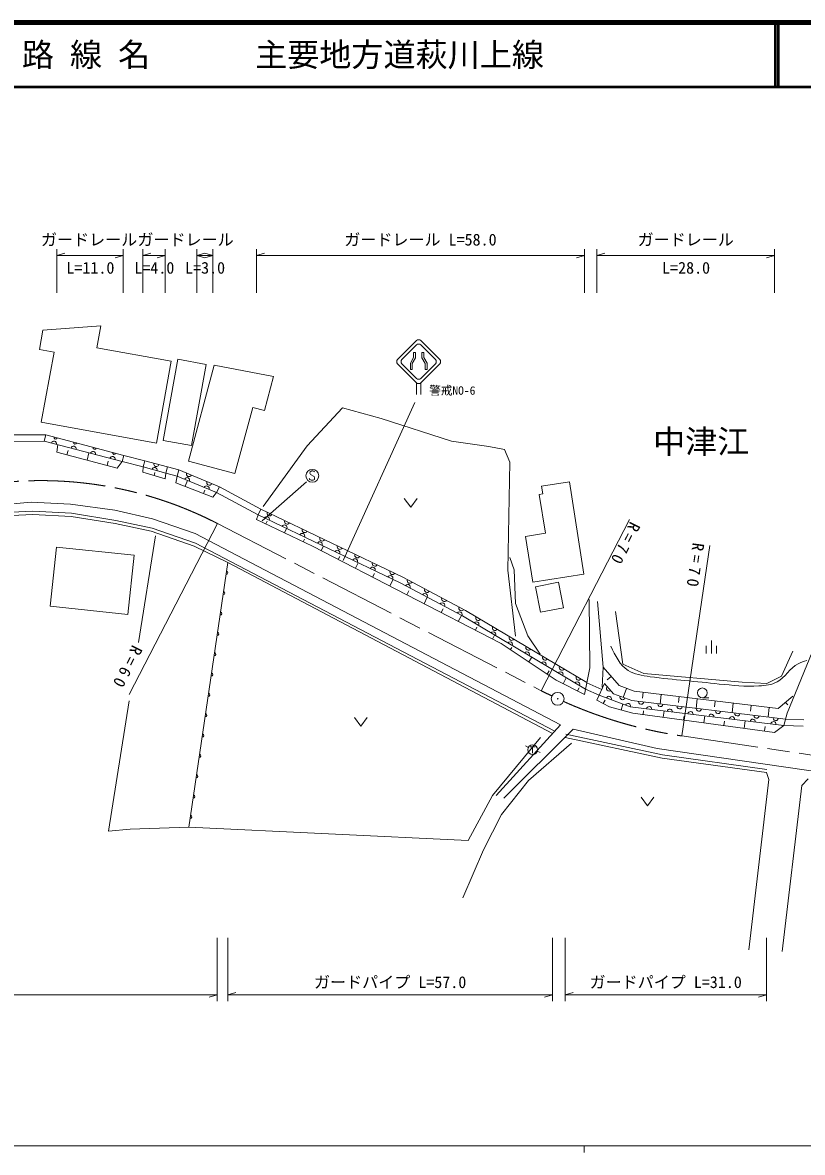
# Model space of a CAD drawing. Units: millimetres, scale not verified. Extents: x 40000 to 680000, y 20000 to 380000.
# Drawn here: x 180490 to 302022, y 204000 to 380000 of the extents above; entities that cross this region are included whole.
import ezdxf
from ezdxf.enums import TextEntityAlignment as Align

# ---------------------------------------------------------------- set-up
doc = ezdxf.new("R2010")
doc.units = ezdxf.units.MM
doc.header["$LTSCALE"] = 1000
doc.linetypes.add('CHAIN', pattern=[18.5, 12, -1.5, 3.5, -1.5])
for name, color, linetype, lineweight in [('M-BGD', 7, 'Continuous', 13), ('M-BMK', 2, 'CHAIN', 13), ('M-BMK-SRVR', 3, 'Continuous', 13), ('M-STR-HTXT', 7, 'Continuous', 13), ('M-STR-STRC', 7, 'Continuous', 13), ('M-TTL', 2, 'Continuous', 140), ('M-TTL-BAND', 7, 'Continuous', 13), ('M-TTL-LINE', 7, 'Continuous', 50)]:
    doc.layers.add(name, color=color, linetype=linetype, lineweight=lineweight)
doc.layers.add('M-BMK-HTXT', color=7, linetype='Continuous')
doc.layers.add('M-TTL-TXT', color=7, linetype='Continuous')
doc.styles.add('ＭＳ ゴシック', font='')
doc.styles.get('ＭＳ ゴシック').set_extended_font_data('MS Gothic')

msp = doc.modelspace()

# ---------------------------------------------------------------- linework, layer by layer
at = {"layer": 'M-BGD'}
for p, q in [((183645, 332066), (192694, 332743)), ((192077, 329340), (192694, 332743)), ((183105, 329084), (183645, 332066)), ((192077, 329340), (203646, 327242)), ((183105, 329084), (185386, 328670)), ((183406, 317752), (185386, 328670)), ((204678, 327552), (202374, 314907)), ((209093, 326748), (204678, 327552)), ((203646, 327242), (201336, 314500)), ((210368, 326649), (206349, 311700)), ((206790, 314102), (209093, 326748)), ((219619, 324879), (210368, 326649)), ((218190, 319565), (219619, 324879)), ((213583, 309755), (216353, 320058)), ((216353, 320058), (218190, 319565)), ((224821, 314052), (230344, 319994)), ((230344, 319994), (236356, 318317)), ((201336, 314500), (183406, 317752)), ((236356, 318317), (247331, 314821)), ((184130, 315805), (175118, 315748)), ((184121, 315771), (183867, 314803)), ((184121, 315771), (196269, 312579)), ((175124, 314748), (183867, 314803)), ((183867, 314803), (196015, 311612)), ((185963, 314253), (185834, 313100)), ((187402, 312683), (187580, 313351)), ((202374, 314907), (206790, 314102)), ((217970, 304615), (224821, 314052)), ((247331, 314821), (253133, 313983)), ((253133, 313983), (255580, 313493)), ((255580, 313493), (256419, 311536)), ((185834, 313100), (195238, 310596)), ((190536, 311848), (190836, 312972)), ((193671, 311014), (193852, 311694)), ((195238, 310596), (196015, 311612)), ((196269, 312579), (196015, 311612)), ((196015, 311612), (199290, 310779)), ((196269, 312579), (199536, 311748)), ((199556, 311743), (199290, 310779)), ((199556, 311743), (203080, 310772)), ((206349, 311700), (213583, 309755)), ((256419, 311536), (256139, 294688)), ((199290, 310779), (199245, 309957)), ((199245, 309957), (202695, 308910)), ((199290, 310779), (202815, 309807)), ((200970, 309433), (201118, 309922)), ((202695, 308910), (202815, 309807)), ((203057, 310778), (202815, 309807)), ((202815, 309807), (204591, 309363)), ((203057, 310778), (204834, 310334)), ((204834, 310334), (204591, 309363)), ((204837, 310345), (211171, 307668)), ((204591, 309363), (204381, 308322)), ((204381, 308322), (210131, 306073)), ((204591, 309363), (210697, 306782)), ((205819, 307760), (206183, 308691)), ((261373, 307796), (265700, 308478)), ((265700, 308478), (267972, 294066)), ((208693, 306635), (208894, 307147)), ((210131, 306073), (210697, 306782)), ((211169, 307664), (210697, 306782)), ((210697, 306782), (217183, 303313)), ((217615, 304216), (211169, 307664)), ((261563, 306594), (261017, 306508)), ((261971, 300459), (261017, 306508)), ((261563, 306594), (261373, 307796)), ((176086, 304795), (181833, 305278)), ((181833, 305278), (187955, 304956)), ((187955, 304956), (194883, 304043)), ((239980, 305865), (240980, 304505)), ((240980, 304505), (241980, 305865)), ((176212, 303616), (182108, 303897)), ((176263, 303118), (182106, 303396)), ((182106, 303396), (188069, 303078)), ((182108, 303897), (188122, 303576)), ((188069, 303078), (194905, 301965)), ((188122, 303576), (194997, 302457)), ((194883, 304043), (200737, 302700)), ((217183, 303313), (216928, 302598)), ((217614, 304215), (217183, 303313)), ((217183, 303313), (239322, 292727)), ((217614, 304215), (239773, 293620)), ((194905, 301965), (200550, 300773)), ((194997, 302457), (200685, 301255)), ((200685, 301255), (207436, 298887)), ((200737, 302700), (207391, 300391)), ((216928, 302598), (225688, 298446)), ((218388, 301906), (218581, 302312)), ((221308, 300522), (221624, 301189)), ((198542, 283427), (201191, 300049)), ((200550, 300773), (207236, 298427)), ((207391, 300391), (264314, 270584)), ((224228, 299138), (224415, 299532)), ((261971, 300459), (258862, 299968)), ((259991, 292807), (258862, 299968)), ((185763, 298274), (184809, 289070)), ((197856, 297020), (185763, 298274)), ((207236, 298427), (212483, 295883)), ((207436, 298887), (263317, 269683)), ((225688, 298446), (255070, 283267)), ((227023, 297756), (227376, 298439)), ((196902, 287816), (197856, 297020)), ((212483, 295883), (206381, 254681)), ((212483, 295883), (263086, 269240)), ((229694, 296376), (229932, 296835)), ((232366, 294996), (232803, 295844)), ((256419, 296698), (257118, 294741)), ((235037, 293616), (235325, 294174)), ((256139, 294688), (257328, 284412)), ((257118, 294741), (257328, 289498)), ((267972, 294066), (259991, 292807)), ((237708, 292236), (238231, 293249)), ((239322, 292727), (249037, 287564)), ((239773, 293620), (249527, 288436)), ((260434, 292126), (264032, 292825)), ((264032, 292825), (264808, 288834)), ((240379, 290857), (240697, 291473)), ((243050, 289477), (243564, 290472)), ((261210, 288135), (260434, 292126)), ((184809, 289070), (196902, 287816)), ((245721, 288097), (246020, 288676)), ((257328, 289498), (259215, 284464)), ((264808, 288834), (261210, 288135)), ((268888, 279510), (268773, 290105)), ((270074, 289799), (270992, 279587)), ((248392, 286717), (248874, 287650)), ((249037, 287564), (268240, 276147)), ((249527, 288436), (268441, 277191)), ((272917, 288239), (274035, 280060)), ((251063, 285337), (251305, 285806)), ((253734, 283957), (254055, 284578)), ((259215, 284464), (261173, 281598)), ((287842, 283725), (287842, 281725)), ((255070, 283267), (263650, 277550)), ((256500, 282314), (256732, 282662)), ((287042, 282925), (287042, 281725)), ((288642, 282925), (288642, 281725)), ((298781, 278173), (300529, 282088)), ((259360, 280408), (259844, 281134)), ((274035, 280060), (277321, 278592)), ((262220, 278503), (262569, 279026)), ((268085, 275341), (268888, 279510)), ((270992, 279587), (270839, 276450)), ((270992, 279587), (273458, 276723)), ((272225, 278155), (271591, 277609)), ((277321, 278592), (292631, 277264)), ((296476, 277054), (298781, 278173)), ((263650, 277550), (268085, 275341)), ((264759, 276998), (265225, 277933)), ((266976, 275893), (267206, 276355)), ((268432, 277146), (270760, 276135)), ((269997, 274461), (271183, 277062)), ((272572, 275453), (271183, 277062)), ((273458, 276723), (275799, 275844)), ((292631, 277264), (296476, 277054)), ((268238, 276140), (270345, 275225)), ((270344, 275222), (275201, 273398)), ((272572, 275453), (275440, 274376)), ((274628, 276283), (274101, 274879)), ((275799, 275844), (298255, 273133)), ((277202, 275674), (277095, 274781)), ((280009, 275335), (279830, 273849)), ((282816, 274997), (282709, 274106)), ((285623, 274658), (285444, 273175)), ((286428, 274826), (287428, 274826)), ((298255, 273133), (300512, 275084)), ((193858, 254036), (197090, 274322)), ((269997, 274461), (271981, 273385)), ((270989, 273923), (271276, 274451)), ((271981, 273385), (275610, 272439)), ((273795, 272912), (274036, 273836)), ((275201, 273398), (299117, 270511)), ((275440, 274376), (299373, 271487)), ((288430, 274319), (288323, 273430)), ((291237, 273980), (291059, 272501)), ((294044, 273641), (293937, 272755)), ((296851, 273303), (296673, 271827)), ((299383, 274109), (299729, 273709)), ((232197, 271749), (233197, 270389)), ((233197, 270389), (234197, 271749)), ((275610, 272439), (297683, 269431)), ((277186, 272224), (277261, 272775)), ((280340, 271794), (280471, 272761)), ((283493, 271365), (283576, 271974)), ((286646, 270935), (286791, 271999)), ((289800, 270505), (289891, 271172)), ((292953, 270075), (293111, 271236)), ((299117, 270511), (299625, 272446)), ((299377, 271502), (302236, 271399)), ((264314, 270584), (254271, 259596)), ((255506, 259166), (266301, 269907)), ((266301, 269907), (279405, 266900)), ((296106, 269646), (296205, 270371)), ((297683, 269431), (299117, 270511)), ((299117, 270511), (302151, 270401)), ((261225, 268622), (253730, 259596)), ((266012, 267735), (259324, 261933)), ((265036, 268648), (280152, 265426)), ((265140, 269137), (280239, 265919)), ((259323, 267093), (258883, 267331)), ((259592, 267157), (260372, 267157)), ((259982, 267157), (259982, 266197)), ((260689, 266486), (261161, 266319)), ((279405, 266900), (329722, 259649)), ((280239, 265919), (296478, 263655)), ((280152, 265426), (296409, 263160)), ((296409, 263160), (296807, 262087)), ((259324, 261933), (255133, 256615)), ((296807, 262087), (293667, 235568)), ((298874, 235290), (301934, 261166)), ((301934, 261166), (302928, 262200)), ((253730, 259596), (249943, 252586)), ((276876, 259323), (277876, 257963)), ((277876, 257963), (278876, 259323)), ((255133, 256615), (252313, 251135)), ((197242, 254358), (193858, 254036)), ((206381, 254681), (197242, 254358)), ((249943, 252586), (206381, 254681)), ((252313, 251135), (249090, 243641))]:
    msp.add_line(p, q, dxfattribs=at)
for centre, radius in [((286428, 275586), 760), ((259982, 266737), 750)]:
    msp.add_circle(centre, radius, dxfattribs=at)
for centre, radius, start, end in [((185640, 315372), 250, 165.27803, 345.27803), ((185385, 314404), 400, 345.27803, 165.27803), ((188422, 313606), 400, 345.27803, 165.27803), ((188677, 314574), 250, 165.27803, 345.27803), ((191713, 313776), 250, 165.27803, 345.27803), ((191459, 312809), 400, 345.27803, 165.27803), ((194496, 312011), 400, 345.27803, 165.27803), ((194750, 312978), 250, 165.27803, 345.27803), ((201052, 310293), 400, 344.5923, 164.5923), ((201318, 311257), 400, 164.5923, 344.5923), ((206420, 309676), 400, 157.08489, 337.08489), ((206118, 308718), 400, 337.08489, 157.08489), ((209587, 308337), 400, 157.08489, 337.08489), ((209171, 307427), 400, 337.08489, 157.08489), ((218557, 302656), 400, 334.44509, 154.44509), ((218982, 303561), 400, 154.44509, 334.44509), ((221305, 301341), 400, 334.44509, 154.44509), ((221718, 302253), 400, 154.44509, 334.44509), ((224453, 300945), 400, 154.44509, 334.44509), ((224054, 300027), 400, 334.44509, 154.44509), ((227189, 299637), 400, 154.44509, 334.44509), ((226802, 298713), 400, 334.44509, 154.44509), ((229551, 297399), 400, 334.44509, 154.44509), ((229924, 298329), 400, 154.44509, 334.44509), ((232299, 296085), 400, 334.44509, 154.44509), ((232660, 297021), 400, 154.44509, 334.44509), ((235395, 295713), 400, 154.44509, 334.44509), ((212248, 294299), 250, 261.57592, 81.57592), ((235047, 294771), 400, 334.44509, 154.44509), ((238131, 294405), 400, 154.44509, 334.44509), ((237796, 293457), 400, 334.44509, 154.44509), ((240518, 292091), 400, 332.01255, 152.01255), ((240843, 293051), 400, 152.01255, 332.01255), ((211779, 291129), 250, 261.57592, 81.57592), ((243208, 290662), 400, 332.01255, 152.01255), ((243521, 291628), 400, 152.01255, 332.01255), ((245899, 289232), 400, 332.01255, 152.01255), ((246198, 290205), 400, 152.01255, 332.01255), ((248876, 288782), 400, 152.01255, 332.01255), ((211309, 287960), 250, 261.57592, 81.57592), ((248589, 287802), 400, 332.01255, 152.01255), ((251500, 287263), 400, 149.26723, 329.26723), ((251219, 286267), 400, 329.26723, 149.26723), ((254106, 285714), 400, 149.26723, 329.26723), ((210840, 284790), 250, 261.57592, 81.57592), ((253838, 284710), 400, 329.26723, 149.26723), ((256456, 283153), 400, 329.26723, 149.26723), ((256712, 284164), 400, 149.26723, 329.26723), ((210371, 281621), 250, 261.57592, 81.57592), ((259075, 281596), 400, 329.26723, 149.26723), ((259319, 282615), 400, 149.26723, 329.26723), ((261693, 280039), 400, 329.26723, 149.26723), ((261925, 281065), 400, 149.26723, 329.26723), ((209901, 278452), 250, 261.57592, 81.57592), ((264312, 278483), 400, 329.26723, 149.26723), ((264531, 279515), 400, 149.26723, 329.26723), ((267138, 277966), 400, 149.26723, 329.26723), ((266931, 276926), 400, 329.26723, 149.26723), ((271878, 276258), 400, 130.82055, 310.82055), ((209432, 275282), 250, 261.57592, 81.57592), ((271867, 274650), 400, 339.40767, 159.40767), ((273985, 274923), 400, 159.40767, 339.40767), ((274826, 273538), 400, 339.40767, 159.40767), ((276894, 274200), 400, 173.11793, 353.11793), ((278124, 273045), 400, 353.11793, 173.11793), ((279892, 273839), 400, 173.11793, 353.11793), ((281354, 272655), 400, 353.11793, 173.11793), ((282889, 273477), 400, 173.11793, 353.11793), ((285886, 273115), 400, 173.11793, 353.11793), ((288883, 272753), 400, 173.11793, 353.11793), ((208962, 272113), 250, 261.57592, 81.57592), ((284583, 272265), 400, 353.11793, 173.11793), ((287813, 271875), 400, 353.11793, 173.11793), ((291043, 271486), 400, 353.11793, 173.11793), ((291880, 272392), 400, 173.11793, 353.11793), ((294272, 271096), 400, 353.11793, 173.11793), ((294877, 272030), 400, 173.11793, 353.11793), ((297502, 270706), 400, 353.11793, 173.11793), ((297875, 271668), 400, 173.11793, 353.11793), ((208493, 268943), 250, 261.57592, 81.57592), ((208024, 265774), 250, 261.57592, 81.57592), ((207554, 262604), 250, 261.57592, 81.57592), ((207085, 259435), 250, 261.57592, 81.57592), ((206616, 256265), 250, 261.57592, 81.57592)]:
    msp.add_arc(centre, radius, start, end, dxfattribs=at)
msp.add_open_spline([(272148, 282874), (272877, 281376), (273606, 279877), (274849, 279081), (275805, 278468), (277065, 278270), (278297, 278104), (282010, 277602), (285459, 277382), (289043, 276955), (291108, 276778), (293153, 276511), (295249, 276667), (296237, 276720), (297246, 276840), (298065, 277299), (299291, 277987), (300094, 279435), (301341, 280115), (301766, 280347), (302243, 280490), (302720, 280632)], degree=3, knots=[0, 0, 0, 0, 1, 1, 1, 2, 2, 2, 3, 3, 3, 4, 4, 4, 5, 5, 5, 6, 6, 6, 7, 7, 7, 7], dxfattribs=at)
at = {"layer": 'M-BMK'}
for p, q in [((210850, 301969), (261323, 275922)), ((283205, 268877), (326836, 262438))]:
    msp.add_line(p, q, dxfattribs=at)
for centre, radius, start, end in [((183334, 248651), 60000, 62.70316, 99.254), ((293425, 338127), 70000, 242.70316, 244.24611), ((293425, 338127), 70000, 245.86374, 261.60497)]:
    msp.add_arc(centre, radius, start, end, dxfattribs=at)
at = {"layer": 'M-BMK-SRVR'}
for radius in [1000, 40]:
    msp.add_circle((263892, 274662), radius, dxfattribs=at)
at = {"layer": 'M-STR-HTXT'}
for p, q in [((185834, 337924), (185834, 344720)), ((185834, 343720), (187084, 344070)), ((185834, 343720), (196180, 343720)), ((196180, 343720), (194930, 343370)), ((196180, 344720), (196180, 337924)), ((199245, 337924), (199245, 344720)), ((199245, 343720), (200495, 344070)), ((199245, 343720), (202695, 343720)), ((202695, 343720), (201445, 343370)), ((202695, 337924), (202695, 344720)), ((207625, 337924), (207625, 344720)), ((207625, 343720), (208875, 344070)), ((207625, 343720), (210131, 343720)), ((208875, 343370), (207625, 343720)), ((208881, 344070), (210131, 343720)), ((210131, 343720), (208881, 343370)), ((210131, 344720), (210131, 337924)), ((216928, 337924), (216928, 344720)), ((216928, 343720), (218178, 344070)), ((216928, 343720), (268085, 343720)), ((268085, 343720), (266835, 343370)), ((268085, 337924), (268085, 344720)), ((269997, 337924), (269997, 344720)), ((269997, 343720), (271247, 344070)), ((269997, 343720), (297683, 343720)), ((297683, 343720), (296433, 343370)), ((297683, 344720), (297683, 337924)), ((210850, 301969), (197092, 275310)), ((261323, 275922), (275081, 302581)), ((287585, 298556), (283205, 268877)), ((210810, 227554), (210810, 237435)), ((212483, 237435), (212483, 227554)), ((263086, 227554), (263086, 237435)), ((265036, 237435), (265036, 227554)), ((296409, 227554), (296409, 237435)), ((212483, 228554), (213733, 228904)), ((265036, 228554), (266286, 228904)), ((133129, 228554), (210810, 228554)), ((210810, 228554), (209560, 228204)), ((212483, 228554), (263086, 228554)), ((263086, 228554), (261836, 228204)), ((265036, 228554), (296409, 228554)), ((296409, 228554), (295159, 228204))]:
    msp.add_line(p, q, dxfattribs=at)
at = {"layer": 'M-STR-STRC'}
for p, q in [((241880, 330463), (238935, 327519)), ((239614, 327519), (241880, 329784)), ((242559, 330463), (245503, 327519)), ((242559, 329784), (244824, 327519)), ((240919, 326951), (241419, 327842)), ((241219, 326873), (241719, 327764)), ((241419, 327842), (241419, 328596)), ((241419, 328596), (241719, 328596)), ((241719, 327764), (241719, 328596)), ((242719, 328596), (242719, 327764)), ((242719, 328596), (243019, 328596)), ((242719, 327764), (243219, 326873)), ((243019, 328596), (243019, 327842)), ((243019, 327842), (243519, 326951)), ((238935, 326840), (241880, 323896)), ((239614, 326840), (241880, 324574)), ((240919, 325979), (240919, 326951)), ((241219, 325979), (240919, 325979)), ((241219, 325979), (241219, 326873)), ((245503, 326840), (242559, 323896)), ((242559, 324574), (244824, 326840)), ((243219, 326873), (243219, 325979)), ((243219, 325979), (243519, 325979)), ((243519, 326951), (243519, 325979)), ((241880, 323895), (241880, 322046)), ((242559, 323895), (242559, 322046)), ((230452, 296209), (241605, 320796)), ((225320, 310037), (225280, 309797)), ((225280, 309797), (225360, 309597)), ((225560, 310157), (225320, 310037)), ((225720, 310157), (225560, 310157)), ((225880, 310117), (225720, 310157)), ((225960, 310037), (225880, 310117)), ((224751, 308484), (217804, 302390)), ((225240, 308837), (225160, 308957)), ((225480, 308717), (225240, 308837)), ((225360, 309597), (225920, 309277)), ((225760, 308717), (225480, 308717)), ((225960, 308837), (225760, 308717)), ((225920, 309277), (226000, 309077)), ((226000, 309077), (225960, 308837)), ((299625, 272446), (304026, 283083))]:
    msp.add_line(p, q, dxfattribs=at)
msp.add_circle((225640, 309397), 1000, dxfattribs=at)
for centre, start, end in [((242219, 330124), 45, 135), ((242219, 329445), 44.99988, 135), ((239275, 327179), 135, 225), ((239954, 327179), 135, 225.00006), ((244485, 327179), 315.00012, 44.99985), ((245164, 327179), 315, 45), ((242219, 324914), 225.00006, 315.00012), ((242219, 324235), 225, 315)]:
    msp.add_arc(centre, 480, start, end, dxfattribs=at)
at = {"layer": 'M-TTL'}
msp.add_line((680000, 380000), (40000, 380000), dxfattribs=at)
at = {"layer": 'M-TTL-BAND'}
for p, q in [((40000, 205000), (579000, 205000)), ((268000, 205000), (268000, 204000))]:
    msp.add_line(p, q, dxfattribs=at)
at = {"layer": 'M-TTL-LINE'}
for p, q in [((297750, 380000), (297750, 370000)), ((298250, 380000), (298250, 370000)), ((40000, 370000), (680000, 370000))]:
    msp.add_line(p, q, dxfattribs=at)

# ---------------------------------------------------------------- texts
at = {"layer": 'M-BMK-HTXT', "style": 'ＭＳ ゴシック'}
msp.add_text('中津江', height=3666, dxfattribs=at).set_placement((278745, 311803), align=Align.BOTTOM_LEFT)
at = {"layer": 'M-STR-HTXT', "style": 'ＭＳ ゴシック'}
for s, p in [('ガードレール', (183358, 344724)), ('ガードレール', (198384, 344724)), ('ガードレール L=58.0', (230631, 344724)), ('ガードレール', (276340, 344724)), ('L=11.0', (187320, 340337)), ('L=4.0', (197907, 340337)), ('L=3.0', (205815, 340337)), ('L=28.0', (280152, 340337)), ('ガードパイプ L=57.0', (225909, 229054)), ('ガードパイプ L=31.0', (268848, 229054))]:
    msp.add_text(s, height=1833, dxfattribs=at).set_placement(p, align=Align.BOTTOM_LEFT)
at = {"layer": 'M-STR-HTXT', "char_height": 1833, "attachment_point": 7, "style": 'ＭＳ ゴシック'}
for s, insert, rotation in [('\\T1.5;R=70', (275176, 302424), 243.2), ('\\T1.5;R=70', (284901, 299065), 262), ('\\T1.5;R=60', (197586, 283196), 243.1)]:
    msp.add_mtext(s, dxfattribs=dict(at, insert=insert, rotation=rotation))
at = {"layer": 'M-STR-STRC', "style": 'ＭＳ ゴシック'}
msp.add_text('警戒NO-6', height=1320, dxfattribs=at).set_placement((243870, 321630), align=Align.BOTTOM_LEFT)
at = {"layer": 'M-TTL-TXT', "style": 'ＭＳ ゴシック'}
for s, p in [('路 線 名', (180380, 375000)), ('主要地方道萩川上線', (216734, 375000))]:
    msp.add_text(s, height=3666, dxfattribs=at).set_placement(p, align=Align.MIDDLE_LEFT)

doc.saveas('drawing.dxf')
